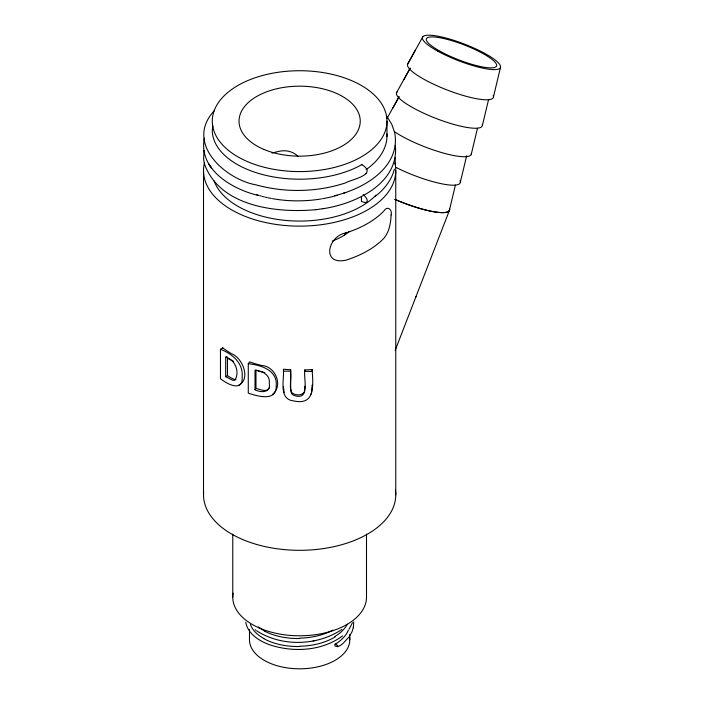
<?xml version="1.0" encoding="UTF-8"?>
<svg xmlns="http://www.w3.org/2000/svg" width="704" height="704" viewBox="0 0 704 704"><rect width="100%" height="100%" fill="white"/><g stroke="black" fill="none" stroke-linecap="round" stroke-linejoin="round"><path stroke-width="1.06" d="M304.841 386.214L304.418 391.609A4.761 3.89 -4.1 0 1 303.864 392.656C301.057 395.78 295.486 395.542 292.345 393.017A5.667 4.673 5.8 0 1 291.447 391.926M312.136 385L311.538 392.533M312.136 369.547L312.066 371.439L304.797 371.36L304.841 369.934A96.061 55.458 0 0 0 312.136 369.547C313.042 384.815 315.744 405.847 293.594 400.91C278.098 399.291 284.513 379.078 283.404 369.222L290.655 369.776L290.699 388.177L291.456 391.917M304.841 369.934C303.195 378.057 310.86 401.157 294.061 395.472A5.861 4.787 1.9 0 1 291.667 393.694C288.939 386.734 291.597 378.488 290.611 371.193L290.655 369.776M395.252 164.085L395.208 157.529M204.063 150.366L203.588 158.682L204.204 162.835M353.452 626.93L353.681 621.87M349.272 636.583L352 631.796L353.311 627.642M353.294 627.748L353.47 626.824M204.38 138.081C198.07 169.33 232.179 189.279 258.034 195.369M455.409 185.064L449.504 209.827A45.83 9.68 21.2 0 1 394.953 199.373M460.302 182.406L466.673 155.681M471.346 153.947L477.462 128.286M482.39 125.479L488.506 99.827M493.434 97.02L500.562 67.082M394.381 169.18C391.653 180.18 384.164 189.385 375.399 196.284M352.466 622.741L349.14 629.094M395.146 350.416L416.038 296.49M415.668 297.414L449.636 209.88M310.737 394.548L311.203 393.562M403.902 79.675L410.15 68.2M392.858 108.134L398.93 96.985M407.836 63.774L422.752 36.863M407.59 64.222L415.29 50.318M396.554 92.682L410.106 68.209M387.05 118.369L399.062 96.677M269.218 388.045C266.385 392.823 260.128 389.233 255.974 388.432L255.015 389.778C261.061 392.973 271.075 392.753 269.271 383.425C270.538 374.942 262.266 370.726 255.015 370.286L255.015 389.778M248.283 363.713C260.366 364.874 277.446 370.022 276.232 385.334C277.156 402.186 257.523 396.22 248.283 393.131L248.283 363.713L249.577 361.9A96.21 55.546 0 0 0 261.43 365.446C275.079 365.948 283.571 385.194 272.677 394.249M348.744 637.296C345.092 640.57 340.604 648.261 335.13 646.105C333.247 641.775 338.316 645.304 337.744 646.879M214.157 110.854C184.633 142.666 224.277 179.071 256.186 184.923C285.261 192.87 316.73 192.28 345.409 182.943C352.422 179.036 378.629 174.724 361.346 164.305M342.566 635.923C321.895 651.147 293.26 652.714 269.438 644.706C259.186 640.948 247.711 633.864 245.758 622.178M340.921 630.01L341.827 629.323M340.234 630.494C315.665 645.99 281.283 646.624 256.696 630.846M220.458 349.29C231.924 353.593 243.267 362.938 242.185 376.402C243.461 392.682 227.33 384.261 220.458 378.708L220.458 349.29L222.807 347.882M225.685 357.183C235.418 359.7 239.985 372.161 234.872 380.292L232.76 380.336L225.685 376.675L225.685 357.183L226.565 356.664M225.685 376.675L227.436 375.628L227.436 356.954M334.655 195.668C363.158 189.138 400.365 167.825 394.856 133.558M365.455 173.668L366.282 173.483M322.934 208.71C354.816 204.028 399.256 183.876 395.349 145.288M313.069 640.948L315.674 640.455M238.638 385.282C251.24 379.034 242.475 357.843 231.554 353.707A96.21 55.546 0 0 1 222.781 347.864M204.336 163.592C219.534 206.844 276.804 213.259 316.105 209.678M315.911 209.704L323.215 208.666M235.99 379.5L234.3 379.412L231.141 377.925A95.454 55.114 0 0 1 229.258 376.79L227.436 375.628M283.334 371.114L290.611 371.193M258.042 370.999L264.801 372.627M228.043 358.494L233.614 361.434M255.226 629.71L255.816 630.168M298.1 156.473C293.603 151.818 286.695 149.926 280.386 151.078A60.597 34.989 0 0 0 271.946 153.129M363.202 194.656C365.147 195.985 369.838 201.494 365.482 202.655L361.46 201.538L361.398 197.234M386.382 115.658L391.776 124.309L394.742 132.818M284.108 392.454L283.422 386.716M395.762 170.641L395.762 494.815M386.98 121.158A87.349 50.433 0 0 1 255.957 164.833A87.349 50.433 0 0 1 255.957 77.484A87.349 50.433 0 0 1 386.98 121.158L386.98 136.435M366.502 534.028L366.502 597.194A66.871 38.606 0 0 1 296.173 635.747A66.871 38.606 0 0 1 233.121 593.199M349.782 634.436L349.782 639.848M255.974 369.758L255.974 388.432M249.48 629.429L249.48 639.848A50.151 28.952 0 0 0 302.227 668.765A50.151 28.952 0 0 0 349.518 636.856M232.769 534.028L232.769 597.194M203.509 170.641L203.509 494.815M449.548 208.771A45.971 9.706 21.2 0 1 394.926 199.39M459.994 180.69A45.971 9.715 21.2 0 1 440.95 183.63A45.971 9.715 21.2 0 1 395.551 167.191M471.354 153.41A45.971 9.724 21.2 0 1 443.001 152.962A45.971 9.724 21.2 0 1 394.768 131.903M482.293 124.37A45.971 9.715 21.2 0 1 435.864 118.369A45.971 9.715 21.2 0 1 397.602 91.502M493.143 95.304A45.971 9.698 21.2 0 1 447.929 90.288A45.971 9.698 21.2 0 1 408.654 63.043M348.401 630.036A50.195 30.061 -0.1 0 1 335.491 644.037M347.354 624.228A50.186 29.858 -1.5 0 1 334.919 636.478M335.359 636.759A50.195 29.894 -1.4 0 1 299.631 646.237M299.587 646.501A50.195 28.855 -1.9 0 1 263.789 638.598M263.824 638.484A50.195 28.116 -1.5 0 1 250.43 624.483M395.402 490.037A96.122 55.493 0 0 1 301.294 550.308A96.122 55.493 0 0 1 203.641 491.946M394.847 163.02A96.122 55.493 0 0 1 299.631 226.134A96.122 55.493 0 0 1 204.424 163.02M376.006 195.114A87.349 50.433 0 0 1 286.572 220.502A87.349 50.433 0 0 1 214.139 180.972M345.655 232.505A47.018 27.148 0 0 1 344.432 235.18M349.624 231.326A60.597 34.989 0 0 1 332.517 240.944M264.519 630.898A50.195 27.878 -0.1 0 1 258.526 626.982M299.596 638.519A50.186 28.072 -1.4 0 1 264.414 631.039M332.922 630.124A50.195 29.014 -1.9 0 1 299.631 638.158M345.664 192.447A87.393 51.709 -1.2 0 1 342.866 193.477M337.093 195.334A87.393 51.709 -1.2 0 1 322.564 198.713M321.49 198.898A87.393 51.709 -1.2 0 1 272.474 198.66M271.418 198.466A87.393 51.709 -1.2 0 1 268.294 197.833M267.3 197.622A87.393 51.709 -1.2 0 1 265.32 197.164M264.343 196.926A87.393 51.709 -1.2 0 1 262.407 196.434M261.448 196.17A87.393 51.709 -1.2 0 1 259.547 195.633M258.614 195.36A87.393 51.709 -1.2 0 1 256.749 194.779M386.918 133.892A87.393 51.674 -1.2 0 1 366.098 169.638M212.951 125.902A87.384 51.577 1.2 0 0 212.274 131.534L212.282 131.639A87.375 49.095 0 0 0 267.81 175.806A87.375 49.095 0 0 0 361.874 164.595M391.09 214.993C390.79 223.08 389.294 231.801 383.97 238.181A96.122 55.493 0 0 1 345.761 260.242C321.218 265.329 327.765 236.139 345.761 232.945A96.122 55.493 0 0 0 383.97 210.883C387.358 205.269 392.594 209.73 391.09 214.993M209.15 164.639L208.683 163.962L211.754 168.432L209.15 164.639M437.51 51.022A41.791 8.818 21.2 0 0 500.227 67.927A41.791 8.818 21.2 0 0 446.741 38.245A41.791 8.818 21.2 0 0 437.51 51.022M439.965 51.19A37.611 7.946 21.2 0 0 496.355 66.378A37.611 7.946 21.2 0 0 448.158 39.626A37.611 7.946 21.2 0 0 439.965 51.19M264.079 149.494A60.597 34.989 0 0 0 359.911 124.775A60.597 34.989 0 0 0 274.912 89.214A60.597 34.989 0 0 0 264.079 149.494"/></g></svg>
